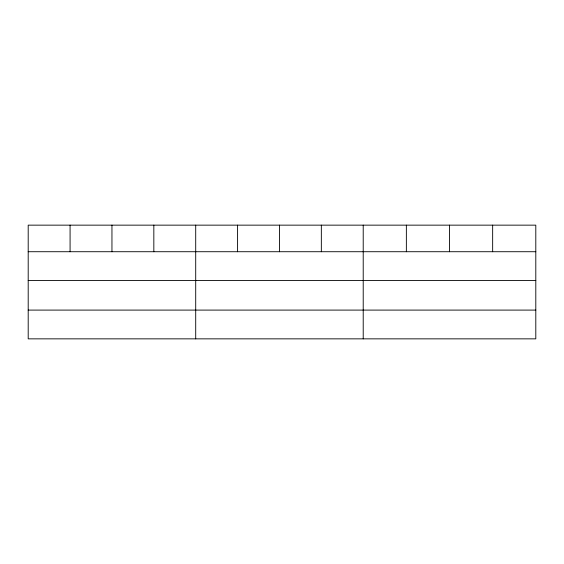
<?xml version="1.0" encoding="UTF-8"?>
<svg xmlns="http://www.w3.org/2000/svg" width="564" height="564" viewBox="0 0 564 564"><rect width="100%" height="100%" fill="white"/><g stroke="black" fill="none" stroke-linecap="round" stroke-linejoin="round"><path stroke-width="0.85" d="M535.8 280.477L535.8 225.149L28.2 225.149L28.2 338.851L535.8 338.851L535.8 280.477L28.2 280.477M28.2 251.72L535.8 251.72M28.2 310.094L535.8 310.094M492.654 225.149L492.654 251.72M449.508 225.149L449.508 251.72M406.362 225.149L406.362 251.72M363.216 225.149L363.216 338.851M321.339 225.149L321.339 251.72M279.462 225.149L279.462 251.72M237.585 225.149L237.585 251.72M195.708 225.149L195.708 338.851M153.831 225.149L153.831 251.72M111.954 225.149L111.954 251.72M70.077 225.149L70.077 251.72"/></g></svg>
